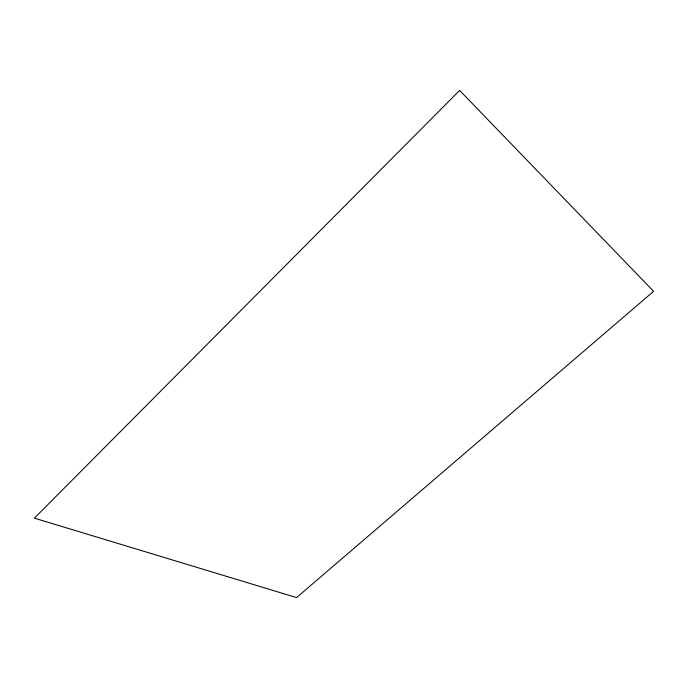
<?xml version="1.0" encoding="UTF-8"?>
<svg xmlns="http://www.w3.org/2000/svg" width="688" height="688" viewBox="0 0 688 688"><rect width="100%" height="100%" fill="white"/><g stroke="black" fill="none" stroke-linecap="round" stroke-linejoin="round"><path stroke-width="1.03" d="M459.636 90.412L34.4 518.141L296.571 597.588L653.6 291.325L459.636 90.412"/></g></svg>
